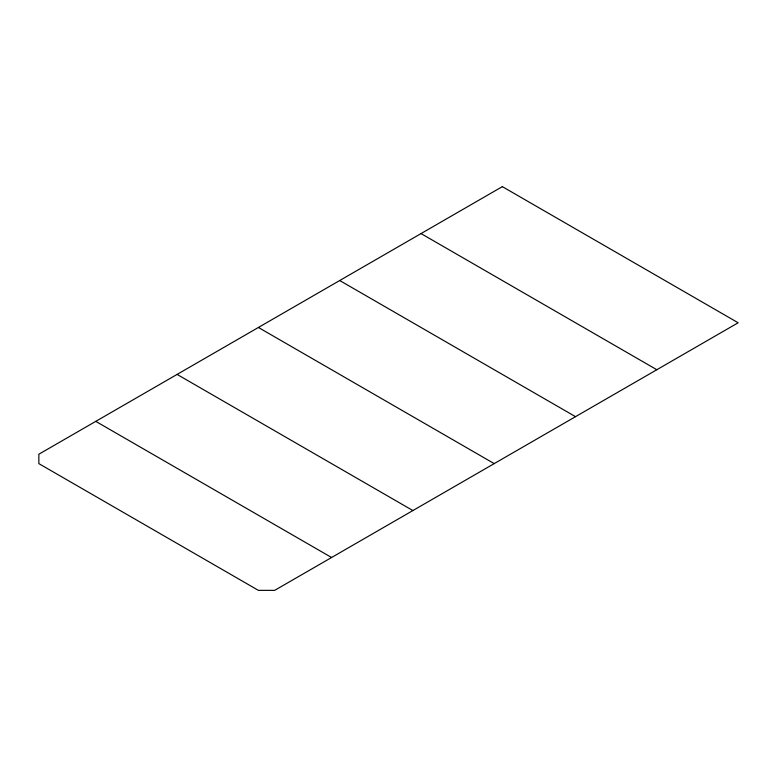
<?xml version="1.0" encoding="UTF-8"?>
<svg xmlns="http://www.w3.org/2000/svg" width="777" height="777" viewBox="0 0 777 777"><rect width="100%" height="100%" fill="white"/><g stroke="black" fill="none" stroke-linecap="round" stroke-linejoin="round"><path stroke-width="1.17" d="M421.027 233.576L656.837 369.726M339.714 280.526L575.524 416.666M258.401 327.467L494.211 463.616M177.088 374.417L412.898 510.557M95.765 421.367L331.585 557.507M502.34 186.635L38.85 454.224L38.85 463.616L258.401 590.365L274.66 590.365L738.15 322.776L502.34 186.635"/></g></svg>
